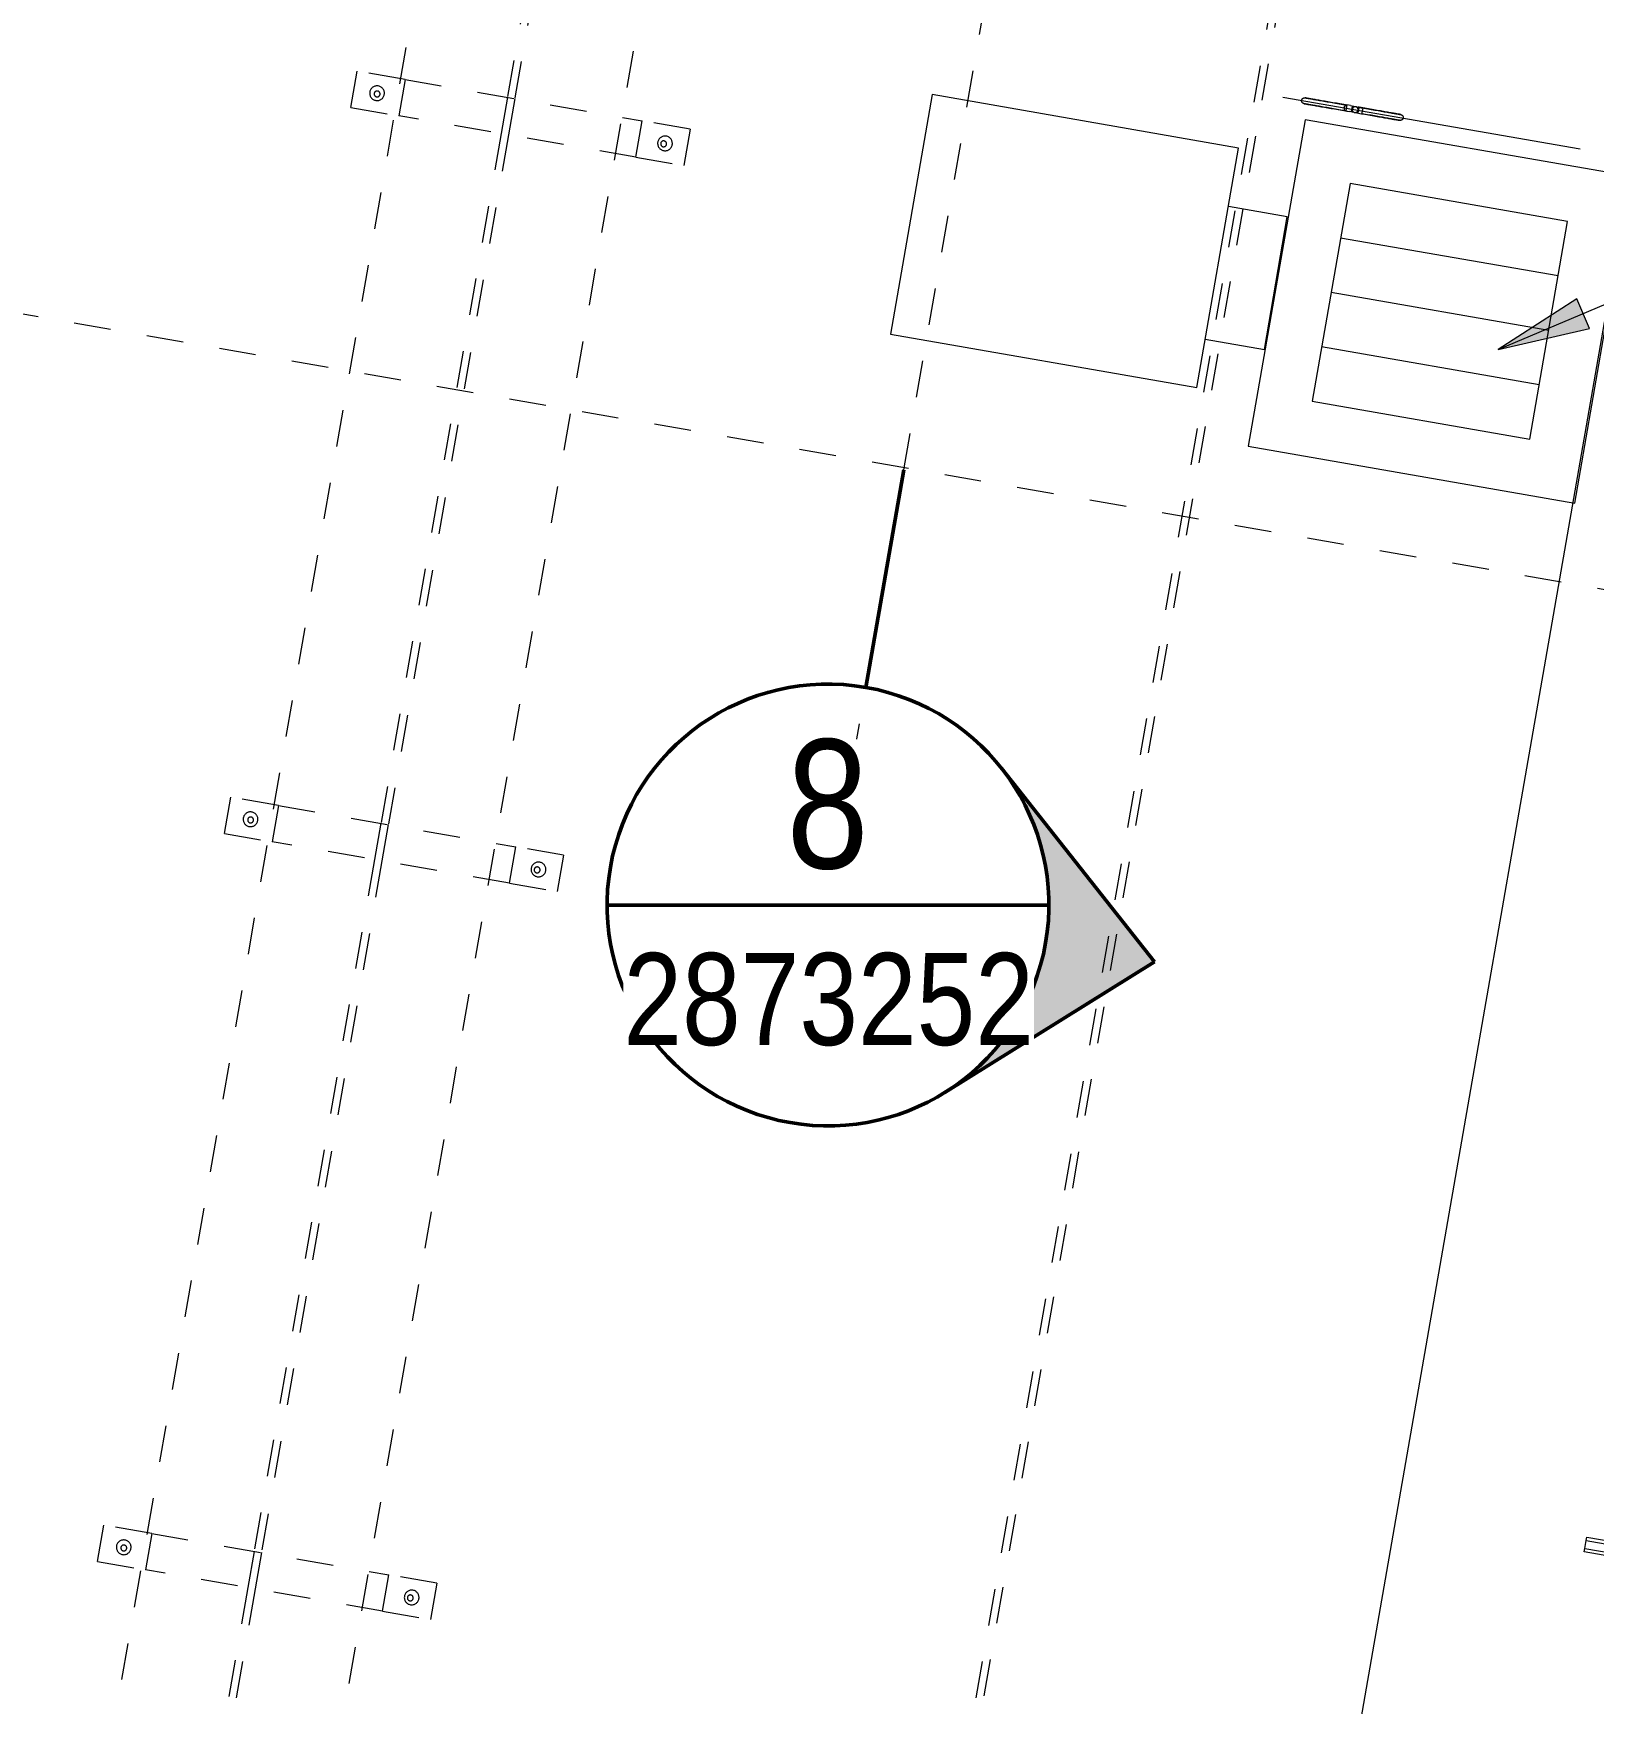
# Model space of a CAD drawing. Header units: metres. Extents: x 2 to 65, y 3 to 557.
# Drawn here: x 43.69 to 47.928, y 516.102 to 520.639 of the extents above; entities that cross this region are included whole.
import ezdxf

# ---------------------------------------------------------------- set-up
doc = ezdxf.new("R2010")
doc.units = ezdxf.units.M
doc.linetypes.add('Dot_Section Line', pattern=[0.02, 0, -0.02])
doc.linetypes.add('JacobsDash', pattern=[0.0045, 0.003, -0.0015])
doc.layers.get('Defpoints').update_dxf_attribs({"color": 41})
for name, color, linetype, lineweight in [('A-ANNO-DIMS', 7, 'Continuous', 9), ('A-DETL', 7, 'Continuous', 13), ('A-GENM', 7, 'Continuous', 35), ('G-ANNO-TEXT', 7, 'Continuous', 9), ('S-BEAM', 7, 'Continuous', 50), ('S-BEAM-HDLN', 7, 'JacobsDash', 18)]:
    doc.layers.add(name, color=color, linetype=linetype, lineweight=lineweight)
doc.layers.add('G-ANNO-SYMB', color=7, linetype='Continuous', lineweight=35, true_color=0x0080ff)
doc.styles.add('Arial Narrow_4', font='ARIALN.TTF', dxfattribs={"height": 0.35})
doc.styles.add('Arial Narrow_5', font='ARIALN.TTF', dxfattribs={"height": 0.25})
doc.dimstyles.new('Dimension_Standard_O__mm__2', dxfattribs={"dimscale": 0.3048, "dimtxt": 0.255858, "dimasz": 0.82021, "dimexe": 0.787402, "dimexo": 0.492126, "dimgap": 0.492126, "dimtad": 1, "dimdec": 0, "dimlfac": 1000, "dimzin": 0, "dimdsep": 46, "dimtxsty": 'Arial Narrow_5', "dimsah": 1, "dimcen": 0.09, "dimaunit": 1, "dimadec": 4, "dimazin": 0, "dimtfac": 1, "dimtdec": 4, "dimtix": 1, "dimtmove": 2, "dimatfit": 3, "dimfxl": 1, "dimtvp": 1, "dimtfill": 1, "dimtolj": 1, "dimtzin": 0, "dimlwd": 18, "dimlwe": 18, "dimarcsym": 2})

# ---------------------------------------------------------------- blocks, each defined once
blk = doc.blocks.new('T2DPAA-T2D-C3S-SD-M2D-100010_250_dwg-40816791-DRG-2873251 - SERVICE SUPPORT GENERAL ARRANGEMENT PLAN')
at = {"color": 252, "lineweight": 18, "true_color": 0x888888}
for p, q in [((53.3806, -623.4214), (53.3283, -622.8237)), ((53.53, -623.4084), (53.4777, -622.8107)), ((53.6794, -623.3953), (53.6271, -622.7976))]:
    blk.add_line(p, q, dxfattribs=at)
at = {"color": 252, "lineweight": 18, "true_color": 0x888888, "flags": 128}
blk.add_lwpolyline([(53.2671, -622.513), (53.2819, -622.6757), (53.646, -622.6427), (53.6313, -622.4811)], dxfattribs=at)
for points in [[(53.9913, -623.5186), (53.9129, -622.622), (53.0163, -622.7004), (53.0948, -623.597)], [(53.8288, -623.3822), (53.7765, -622.7845), (53.1788, -622.8368), (53.2311, -623.4345)]]:
    blk.add_lwpolyline(points, close=True, dxfattribs=at)
blk = doc.blocks.new('T2DPAA-T2D-PWC-SD-M2D-100001_ProposedDrainage_rvt-1-DRG-2873251 - SERVICE SUPPORT GENERAL ARRANGEMENT PLAN')
at = {"color": 252, "lineweight": 18, "true_color": 0x888888, "rotation": 75.11694444444437}
blk.add_blockref('T2DPAA-T2D-C3S-SD-M2D-100010_250_dwg-40816791-DRG-2873251 - SERVICE SUPPORT GENERAL ARRANGEMENT PLAN', (-1731.0833, 628.2185), dxfattribs=at)
blk = doc.blocks.new('11_GEN_BR08_Type 3 Conduits_Support - 11_Type 2_6x100 Conduits-8968841-DRG-2873251 - SERVICE SUPPORT GENERAL ARRANGEMENT PLAN')
at = {"layer": 'A-GENM', "lineweight": 9}
for p, q in [((-0.485, 0.011), (-0.485, 0.0205)), ((-0.485, 0.0205), (0.485, 0.0205)), ((-0.485, -0.011), (-0.485, 0.011)), ((0.485, 0.011), (-0.485, 0.011)), ((0.485, 0.0205), (0.485, 0.011)), ((0.485, 0.011), (0.485, -0.011)), ((-0.485, -0.0205), (-0.485, -0.011)), ((0.485, -0.011), (-0.485, -0.011)), ((0.485, -0.0205), (-0.485, -0.0205)), ((0.485, -0.011), (0.485, -0.0205))]:
    blk.add_line(p, q, dxfattribs=at)
for centre, start, end in [((-0.265, 0), 90, 270), ((-0.265, 0), 270, 90), ((0.265, 0), 90, 270), ((0.265, 0), 270, 90)]:
    blk.add_arc(centre, 0.008, start, end, dxfattribs=at)
blk = doc.blocks.new('11_GEN_BR08_Hanger for drainage_Support - 11_GEN_drainage support-9311169-DRG-2873251 - SERVICE SUPPORT GENERAL ARRANGEMENT PLAN')
at = {"layer": 'A-GENM', "lineweight": 9}
for p, q in [((-0.0243, 0.0079), (-0.0243, -0.0083)), ((-0.0147, 0.0079), (-0.0243, 0.0079)), ((-0.0147, 0.0079), (-0.0009, 0.0079)), ((-0.0086, -0.0074), (-0.0086, 0.0069)), ((-0.0086, 0.0069), (-0.004, 0.0069)), ((0.0009, 0.0079), (0.0194, 0.0079)), ((0.004, 0.0069), (0.0087, 0.0069)), ((0.0087, 0.0069), (0.0087, -0.0074)), ((0.0194, 0.0079), (0.0194, -0.0083)), ((-0.0243, -0.0083), (-0.0147, -0.0083)), ((0.0194, -0.0083), (-0.0147, -0.0083)), ((-0.003, -0.0074), (-0.0086, -0.0074)), ((-0.0025, -0.0074), (-0.0027, -0.0074)), ((0.0027, -0.0074), (0.0025, -0.0074)), ((0.0087, -0.0074), (0.003, -0.0074))]:
    blk.add_line(p, q, dxfattribs=at)
at = {"layer": 'A-GENM', "lineweight": 9, "flags": 128}
for points in [[(-0.1472, -0.0048), (-0.1472, -0.0044), (-0.1472, -0.0041), (-0.1472, -0.0038), (-0.1471, -0.0035), (-0.1471, -0.0032), (-0.147, -0.0028), (-0.1469, -0.0025), (-0.1469, -0.0022), (-0.1468, -0.0019), (-0.1467, -0.0016), (-0.1465, -0.0013), (-0.1464, -0.001), (-0.1463, -0.0007), (-0.1461, -0.0005), (-0.1459, -0.0002), (-0.1458, 0.0001), (-0.1456, 0.0003), (-0.1454, 0.0006), (-0.1452, 0.0008), (-0.1449, 0.0011), (-0.1447, 0.0013), (-0.1445, 0.0015), (-0.1442, 0.0017), (-0.144, 0.0019), (-0.1437, 0.0021), (-0.1435, 0.0023), (-0.1432, 0.0024), (-0.1429, 0.0026), (-0.1426, 0.0027), (-0.1423, 0.0029), (-0.142, 0.003), (-0.1417, 0.0031), (-0.1414, 0.0032), (-0.1411, 0.0033), (-0.1408, 0.0033), (-0.1405, 0.0034), (-0.1402, 0.0034), (-0.1399, 0.0035), (-0.1395, 0.0035), (-0.1394, 0.0035)], [(-0.1394, 0.0035), (-0.1393, 0.0035), (-0.139, 0.0035), (-0.1385, 0.0035), (-0.1378, 0.0036), (-0.1368, 0.0036), (-0.1357, 0.0036), (-0.1343, 0.0037), (-0.1328, 0.0037), (-0.131, 0.0038), (-0.129, 0.0038), (-0.1269, 0.0039), (-0.1246, 0.004), (-0.122, 0.0041), (-0.1193, 0.0041), (-0.1164, 0.0042), (-0.1134, 0.0043), (-0.1101, 0.0044), (-0.1067, 0.0046), (-0.1032, 0.0047), (-0.0995, 0.0048), (-0.0956, 0.0049), (-0.0916, 0.005), (-0.0875, 0.0052), (-0.0832, 0.0053), (-0.0789, 0.0055), (-0.0744, 0.0056), (-0.0698, 0.0057), (-0.0651, 0.0059), (-0.0603, 0.0061), (-0.0554, 0.0062), (-0.0504, 0.0064), (-0.0454, 0.0065), (-0.0403, 0.0067), (-0.0352, 0.0069), (-0.03, 0.007), (-0.0248, 0.0072)], [(-0.024, 0.0072), (-0.0279, 0.0071), (-0.033, 0.0069), (-0.0382, 0.0068), (-0.0433, 0.0066), (-0.0483, 0.0064), (-0.0533, 0.0063), (-0.0582, 0.0061), (-0.0631, 0.006), (-0.0678, 0.0058), (-0.0724, 0.0057), (-0.077, 0.0055), (-0.0814, 0.0054), (-0.0857, 0.0052), (-0.0899, 0.0051), (-0.094, 0.005), (-0.0979, 0.0048), (-0.1016, 0.0047), (-0.1053, 0.0046), (-0.1087, 0.0045), (-0.112, 0.0044), (-0.1152, 0.0043), (-0.1181, 0.0042), (-0.1209, 0.0041), (-0.1235, 0.004), (-0.1259, 0.0039), (-0.1282, 0.0039), (-0.1302, 0.0038), (-0.132, 0.0037), (-0.1337, 0.0037), (-0.1351, 0.0036), (-0.1364, 0.0036), (-0.1374, 0.0036), (-0.1382, 0.0035), (-0.1388, 0.0035), (-0.1392, 0.0035), (-0.1394, 0.0035), (-0.1394, 0.0035)], [(0.1242, 0.012), (0.1241, 0.012), (0.1238, 0.012), (0.1232, 0.012), (0.1225, 0.012), (0.1216, 0.0119), (0.1204, 0.0119), (0.119, 0.0118), (0.1175, 0.0118), (0.1157, 0.0117), (0.1138, 0.0117), (0.1116, 0.0116), (0.1093, 0.0115), (0.1068, 0.0115), (0.104, 0.0114), (0.1012, 0.0113), (0.0981, 0.0112), (0.0949, 0.0111), (0.0915, 0.011), (0.0879, 0.0108), (0.0842, 0.0107), (0.0803, 0.0106), (0.0763, 0.0105), (0.0722, 0.0103), (0.068, 0.0102), (0.0636, 0.0101), (0.0591, 0.0099), (0.0545, 0.0098), (0.0498, 0.0096), (0.045, 0.0095), (0.0401, 0.0093), (0.0352, 0.0091), (0.0302, 0.009), (0.0251, 0.0088), (0.0199, 0.0086), (0.0148, 0.0085), (0.0096, 0.0083), (0.0077, 0.0083)], [(0.0077, 0.0083), (0.0126, 0.0084), (0.0178, 0.0086), (0.0229, 0.0087), (0.028, 0.0089), (0.0331, 0.0091), (0.0381, 0.0092), (0.043, 0.0094), (0.0478, 0.0095), (0.0525, 0.0097), (0.0572, 0.0099), (0.0617, 0.01), (0.0661, 0.0101), (0.0704, 0.0103), (0.0746, 0.0104), (0.0787, 0.0105), (0.0826, 0.0107), (0.0864, 0.0108), (0.09, 0.0109), (0.0935, 0.011), (0.0968, 0.0111), (0.0999, 0.0112), (0.1029, 0.0113), (0.1056, 0.0114), (0.1082, 0.0115), (0.1107, 0.0116), (0.1129, 0.0117), (0.1149, 0.0117), (0.1168, 0.0118), (0.1184, 0.0118), (0.1199, 0.0119), (0.1211, 0.0119), (0.1221, 0.0119), (0.1229, 0.012), (0.1236, 0.012), (0.124, 0.012), (0.1242, 0.012), (0.1242, 0.012)], [(0.1242, 0.012), (0.1245, 0.012), (0.1248, 0.012), (0.1251, 0.012), (0.1255, 0.012), (0.1258, 0.0119), (0.1261, 0.0118), (0.1264, 0.0118), (0.1267, 0.0117), (0.127, 0.0116), (0.1273, 0.0115), (0.1276, 0.0114), (0.1279, 0.0112), (0.1282, 0.0111), (0.1285, 0.0109), (0.1287, 0.0108), (0.129, 0.0106), (0.1293, 0.0104), (0.1295, 0.0102), (0.1298, 0.01), (0.13, 0.0098), (0.1302, 0.0095), (0.1304, 0.0093), (0.1306, 0.0091), (0.1308, 0.0088), (0.131, 0.0086), (0.1312, 0.0083), (0.1314, 0.008), (0.1315, 0.0077), (0.1317, 0.0074), (0.1318, 0.0072), (0.1319, 0.0069), (0.132, 0.0066), (0.1321, 0.0063), (0.1322, 0.0059), (0.1323, 0.0056), (0.1323, 0.0053), (0.1324, 0.005), (0.1324, 0.0047), (0.1324, 0.0044), (0.1324, 0.0043)], [(0.1324, 0.0043), (0.1324, 0.004), (0.1324, 0.0036), (0.1324, 0.0033), (0.1324, 0.003), (0.1323, 0.0027), (0.1323, 0.0024), (0.1322, 0.0021), (0.1321, 0.0017), (0.132, 0.0014), (0.1319, 0.0011), (0.1318, 0.0008), (0.1316, 0.0006), (0.1315, 0.0003), (0.1313, 0), (0.1312, -0.0003), (0.131, -0.0005), (0.1308, -0.0008), (0.1306, -0.0011), (0.1304, -0.0013), (0.1302, -0.0015), (0.13, -0.0018), (0.1297, -0.002), (0.1295, -0.0022), (0.1292, -0.0024), (0.129, -0.0026), (0.1287, -0.0027), (0.1284, -0.0029), (0.1282, -0.0031), (0.1279, -0.0032), (0.1276, -0.0033), (0.1273, -0.0035), (0.127, -0.0036), (0.1267, -0.0037), (0.1264, -0.0037), (0.126, -0.0038), (0.1257, -0.0039), (0.1254, -0.0039), (0.1251, -0.004), (0.1248, -0.004), (0.1247, -0.004)], [(-0.1389, -0.0125), (-0.1393, -0.0125), (-0.1396, -0.0125), (-0.1399, -0.0125), (-0.1402, -0.0124), (-0.1405, -0.0124), (-0.1408, -0.0123), (-0.1412, -0.0123), (-0.1415, -0.0122), (-0.1418, -0.0121), (-0.1421, -0.012), (-0.1424, -0.0118), (-0.1427, -0.0117), (-0.1429, -0.0116), (-0.1432, -0.0114), (-0.1435, -0.0112), (-0.1438, -0.0111), (-0.144, -0.0109), (-0.1443, -0.0107), (-0.1445, -0.0105), (-0.1447, -0.0103), (-0.145, -0.01), (-0.1452, -0.0098), (-0.1454, -0.0095), (-0.1456, -0.0093), (-0.1458, -0.009), (-0.146, -0.0088), (-0.1461, -0.0085), (-0.1463, -0.0082), (-0.1464, -0.0079), (-0.1466, -0.0076), (-0.1467, -0.0073), (-0.1468, -0.007), (-0.1469, -0.0067), (-0.147, -0.0064), (-0.147, -0.0061), (-0.1471, -0.0058), (-0.1471, -0.0055), (-0.1472, -0.0052), (-0.1472, -0.0048), (-0.1472, -0.0048)], [(-0.1389, -0.0125), (-0.1388, -0.0125), (-0.1385, -0.0125), (-0.138, -0.0125), (-0.1372, -0.0124), (-0.1363, -0.0124), (-0.1352, -0.0124), (-0.1338, -0.0123), (-0.1322, -0.0123), (-0.1305, -0.0122), (-0.1285, -0.0122), (-0.1264, -0.0121), (-0.124, -0.012), (-0.1215, -0.0119), (-0.1188, -0.0118), (-0.1159, -0.0117), (-0.1128, -0.0116), (-0.1096, -0.0115), (-0.1062, -0.0114), (-0.1027, -0.0113), (-0.099, -0.0112), (-0.0951, -0.0111), (-0.0911, -0.0109), (-0.087, -0.0108), (-0.0827, -0.0107), (-0.0783, -0.0105), (-0.0738, -0.0104), (-0.0692, -0.0102), (-0.0645, -0.0101), (-0.0598, -0.0099), (-0.0549, -0.0098), (-0.0499, -0.0096), (-0.0449, -0.0095), (-0.0398, -0.0093), (-0.0347, -0.0091), (-0.0295, -0.009), (-0.0243, -0.0088), (-0.0225, -0.0087)], [(-0.0225, -0.0087), (-0.0273, -0.0089), (-0.0325, -0.0091), (-0.0377, -0.0092), (-0.0428, -0.0094), (-0.0478, -0.0095), (-0.0528, -0.0097), (-0.0577, -0.0099), (-0.0625, -0.01), (-0.0673, -0.0102), (-0.0719, -0.0103), (-0.0765, -0.0105), (-0.0809, -0.0106), (-0.0852, -0.0108), (-0.0894, -0.0109), (-0.0934, -0.011), (-0.0974, -0.0111), (-0.1011, -0.0113), (-0.1047, -0.0114), (-0.1082, -0.0115), (-0.1115, -0.0116), (-0.1146, -0.0117), (-0.1176, -0.0118), (-0.1204, -0.0119), (-0.123, -0.012), (-0.1254, -0.0121), (-0.1276, -0.0121), (-0.1297, -0.0122), (-0.1315, -0.0123), (-0.1332, -0.0123), (-0.1346, -0.0124), (-0.1358, -0.0124), (-0.1369, -0.0124), (-0.1377, -0.0125), (-0.1383, -0.0125), (-0.1387, -0.0125), (-0.1389, -0.0125), (-0.1389, -0.0125)], [(0.0194, -0.0074), (0.0234, -0.0072), (0.0285, -0.0071), (0.0336, -0.0069), (0.0386, -0.0068), (0.0435, -0.0066), (0.0483, -0.0064), (0.053, -0.0063), (0.0577, -0.0061), (0.0622, -0.006), (0.0667, -0.0059), (0.071, -0.0057), (0.0751, -0.0056), (0.0792, -0.0054), (0.0831, -0.0053), (0.0869, -0.0052), (0.0905, -0.0051), (0.094, -0.005), (0.0973, -0.0049), (0.1004, -0.0048), (0.1034, -0.0047), (0.1062, -0.0046), (0.1088, -0.0045), (0.1112, -0.0044), (0.1134, -0.0043), (0.1154, -0.0043), (0.1173, -0.0042), (0.1189, -0.0042), (0.1204, -0.0041), (0.1216, -0.0041), (0.1226, -0.004), (0.1235, -0.004), (0.1241, -0.004), (0.1245, -0.004), (0.1247, -0.004), (0.1247, -0.004)], [(0.1247, -0.004), (0.1246, -0.004), (0.1243, -0.004), (0.1237, -0.004), (0.123, -0.004), (0.1221, -0.0041), (0.1209, -0.0041), (0.1196, -0.0041), (0.118, -0.0042), (0.1162, -0.0042), (0.1143, -0.0043), (0.1121, -0.0044), (0.1098, -0.0045), (0.1073, -0.0045), (0.1046, -0.0046), (0.1017, -0.0047), (0.0986, -0.0048), (0.0954, -0.0049), (0.092, -0.005), (0.0884, -0.0051), (0.0847, -0.0053), (0.0809, -0.0054), (0.0769, -0.0055), (0.0727, -0.0057), (0.0685, -0.0058), (0.0641, -0.0059), (0.0596, -0.0061), (0.055, -0.0062), (0.0503, -0.0064), (0.0455, -0.0065), (0.0406, -0.0067), (0.0357, -0.0069), (0.0307, -0.007), (0.0256, -0.0072), (0.0205, -0.0073)]]:
    blk.add_lwpolyline(points, dxfattribs=at)
at = {"layer": 'A-GENM', "lineweight": 9}
for centre, start, end in [((-0.0224, -0.0007), 106.8501, 181.8501), ((-0.0224, -0.0007), 141.9806, 143.1352), ((0, 0), 90, 270), ((0, 0), 270, 90), ((0.0076, 0.0002), 76.8501, 103.2861), ((-0.0224, -0.0007), 181.8501, 286.8501), ((-0.0224, -0.0007), 203.0152, 205.765), ((-0.0224, -0.0007), 215.6793, 216.1847), ((0.0076, 0.0002), 241.8501, 252.7952)]:
    blk.add_arc(centre, 0.008, start, end, dxfattribs=at)
for points, knots in [([(-0.0304, -0.0003), (-0.0303, 0.0001), (-0.0303, 0.0006), (-0.0301, 0.0012), (-0.03, 0.0016), (-0.03, 0.0016)], [-0.97582168, -0.97582168, -0.97582168, -0.97582168, -0.94444444, -0.91666667, -0.9103535, -0.9103535, -0.9103535, -0.9103535]), ([(-0.0273, 0.0056), (-0.0271, 0.0057), (-0.0268, 0.0059), (-0.0266, 0.0061), (-0.0265, 0.0061)], [-0.72222222, -0.72222222, -0.72222222, -0.72222222, -0.69444444, -0.68448556, -0.68448556, -0.68448556, -0.68448556]), ([(-0.0285, -0.0058), (-0.0286, -0.0057), (-0.0288, -0.0055), (-0.0289, -0.0053), (-0.029, -0.0053)], [-0.18728717, -0.18728717, -0.18728717, -0.18728717, -0.16666667, -0.16024192, -0.16024192, -0.16024192, -0.16024192]), ([(-0.0261, -0.0078), (-0.0261, -0.0078), (-0.0264, -0.0076), (-0.0266, -0.0075), (-0.0268, -0.0074)], [-0.31551816, -0.31551816, -0.31551816, -0.31551816, -0.30555556, -0.27777778, -0.27777778, -0.27777778, -0.27777778]), ([(-0.0243, -0.0085), (-0.0244, -0.0085), (-0.0245, -0.0084), (-0.0246, -0.0084), (-0.0246, -0.0084)], [-0.39530861, -0.39530861, -0.39530861, -0.39530861, -0.38888889, -0.38232105, -0.38232105, -0.38232105, -0.38232105])]:
    blk.add_open_spline(points, degree=3, knots=knots, dxfattribs=at)
for points in [[(-0.0251, 0.0068), (-0.0251, 0.0068), (-0.025, 0.0068), (-0.025, 0.0068)], [(0.0061, 0.0081), (0.0062, 0.0081), (0.0063, 0.0081), (0.0064, 0.0081)], [(-0.0208, -0.0086), (-0.0209, -0.0086), (-0.021, -0.0086), (-0.0211, -0.0086)]]:
    blk.add_open_spline(points, degree=3, dxfattribs=at)
blk = doc.blocks.new('11_GEN_559od Pipe_Support - 11_GEN_610 drain pipe COMMS-9350945-DRG-2873251 - SERVICE SUPPORT GENERAL ARRANGEMENT PLAN')
at = {"layer": 'A-GENM', "linetype": 'JacobsDash', "lineweight": 9}
for p, q in [((-0.459, -0.0518), (-0.459, 0.0482)), ((-0.3271, 0.0482), (-0.459, 0.0482)), ((-0.3271, 0.0482), (0.3271, 0.0482)), ((-0.3271, 0.0482), (-0.3271, -0.0518)), ((0.3271, -0.0518), (0.3271, 0.0482)), ((0.459, 0.0482), (0.3271, 0.0482)), ((0.459, 0.0482), (0.459, -0.0518)), ((-0.459, -0.0518), (-0.3271, -0.0518)), ((0.3271, -0.0518), (-0.3271, -0.0518)), ((0.3271, -0.0518), (0.459, -0.0518))]:
    blk.add_line(p, q, dxfattribs=at)
for centre, radius, start, end in [((-0.3985, -0.0018), 0.02, 90, 270), ((-0.395, 0), 0.008, 90, 270), ((-0.3985, -0.0018), 0.02, 270, 90), ((-0.395, 0), 0.008, 270, 90), ((0.3955, -0.0018), 0.02, 90, 270), ((0.395, 0), 0.008, 90, 270), ((0.395, 0), 0.008, 270, 90), ((0.3955, -0.0018), 0.02, 270, 90)]:
    blk.add_arc(centre, radius, start, end, dxfattribs=at)
blk = doc.blocks.new('06_SFR_GCT_Girder_SuperT_BR08Edge_CS - Super T - 1815-6270606-DRG-2873251 - SERVICE SUPPORT GENERAL ARRANGEMENT PLAN')
at = {"layer": 'S-BEAM', "color": 252, "linetype": 'JacobsDash', "lineweight": 9, "true_color": 0x888888}
for p, q in [((-1111.4358, 544.5887), (-1117.608, 509.1604)), ((-1117.3221, 522.3353), (-1117.6486, 520.4617)), ((-1117.6657, 520.3632), (-1117.9921, 518.4896)), ((-1118.0093, 518.3911), (-1118.3366, 516.5122)), ((-1118.3538, 516.4136), (-1118.6793, 514.5454))]:
    blk.add_line(p, q, dxfattribs=at)
at = {"layer": 'S-BEAM-HDLN', "color": 252, "lineweight": 9, "true_color": 0x888888}
for p, q in [((-1117.6486, 520.4617), (-1117.6657, 520.3633)), ((-1117.9921, 518.4896), (-1118.0093, 518.3912)), ((-1118.3366, 516.5121), (-1118.3538, 516.4137))]:
    blk.add_line(p, q, dxfattribs=at)
blk = doc.blocks.new('06_SFR_GCT_Girder_SuperT_BR08Edge_CS - Super T - 1815-6270390-DRG-2873251 - SERVICE SUPPORT GENERAL ARRANGEMENT PLAN')
at = {"layer": 'S-BEAM', "color": 252, "linetype": 'JacobsDash', "lineweight": 9, "true_color": 0x888888}
for p, q in [((-1117.3422, 522.3388), (-1117.6687, 520.4652)), ((-1117.6858, 520.3667), (-1118.0122, 518.4931)), ((-1118.0294, 518.3946), (-1118.3567, 516.5157)), ((-1118.3739, 516.4172), (-1118.6994, 514.5489))]:
    blk.add_line(p, q, dxfattribs=at)
at = {"layer": 'S-BEAM-HDLN', "color": 252, "lineweight": 9, "true_color": 0x888888}
for p, q in [((-1117.6687, 520.4652), (-1117.6858, 520.3668)), ((-1118.0122, 518.4931), (-1118.0294, 518.3947)), ((-1118.3567, 516.5156), (-1118.3739, 516.4172))]:
    blk.add_line(p, q, dxfattribs=at)
blk = doc.blocks.new('06_SFR_GCT_Girder_SuperT_BR08Edge_CS - Super T - 1815-6539906-DRG-2873251 - SERVICE SUPPORT GENERAL ARRANGEMENT PLAN')
at = {"layer": 'S-BEAM', "color": 252, "linetype": 'JacobsDash', "lineweight": 9, "true_color": 0x888888}
blk.add_line((-1111.4141, 544.5942), (-1117.5863, 509.1659), dxfattribs=at)
blk = doc.blocks.new('DIMBLOCK17-DRG-2873251 - SERVICE SUPPORT GENERAL ARRANGEMENT PLAN')
at = {"layer": 'A-ANNO-DIMS', "color": 0, "lineweight": 18, "transparency": 16777216}
for p, q in [((52.4175, 543.3015), (51.8174, 543.4061)), ((52.0109, 543.1186), (49.0848, 526.3229)), ((46.4081, 510.9588), (48.6603, 523.8862)), ((46.7289, 510.6492), (46.1288, 510.7537))]:
    blk.add_line(p, q, dxfattribs=at)
at = {"layer": 'A-ANNO-DIMS', "color": 0, "transparency": 16777216}
for points in [[(51.9699, 543.1258), (52.052, 543.1115), (52.0538, 543.3649)], [(46.3671, 510.966), (46.4492, 510.9517), (46.3652, 510.7125)]]:
    blk.add_solid(points, dxfattribs=at)
at = {"layer": 'Defpoints', "color": 0, "transparency": 16777216}
for p in [(52.5652, 543.2758), (46.3652, 510.7125), (46.8766, 510.6234)]:
    blk.add_point(p, dxfattribs=at)
at = {"layer": 'A-ANNO-DIMS', "color": 0, "lineweight": 18, "transparency": 16777216, "insert": (48.1802, 523.887), "char_height": 0.25, "width": 2.636553, "attachment_point": 1, "rotation": 80.1173, "line_spacing_factor": 0.974696, "style": 'Arial Narrow_5', "bg_fill": 3, "box_fill_scale": 1.1, "bg_fill_color": 256, "bg_fill_true_color": 13158600, "bg_fill_transparency": 0}
blk.add_mtext('\\A1;2000 MAX CTRS', dxfattribs=at)
blk = doc.blocks.new('Drafting View - SectionHead-4898858-DRG-2873251 - SERVICE SUPPORT GENERAL ARRANGEMENT PLAN')
at = {"layer": 'G-ANNO-SYMB', "lineweight": 9}
h = blk.add_hatch(color=7, dxfattribs=at)
edge = h.paths.add_edge_path()
edge.add_line((-0.002, 0.009), (0.002472, 0.004003))
edge.add_arc((-0.002, 0), 0.006, 41.8277, 138.1723)
edge.add_line((-0.006472, 0.004003), (-0.002, 0.009))
at = {"layer": 'G-ANNO-SYMB', "color": 7, "lineweight": 50}
for p, q in [((-0.002, 0.009), (-0.006472, 0.004003)), ((0.002472, 0.004003), (-0.002, 0.009)), ((0.004, 0), (0.01, 0))]:
    blk.add_line(p, q, dxfattribs=at)
for start, end in [(360, 180), (180, 360)]:
    blk.add_arc((-0.002, 0), 0.006, start, end, dxfattribs=at)

msp = doc.modelspace()

# ---------------------------------------------------------------- hatches: boundary and pattern name
at = {"layer": 'G-ANNO-TEXT'}
msp.add_hatch(color=256, dxfattribs=at).paths.add_polyline_path([(47.6696, 519.7802), (47.917, 519.8369), (47.8827, 519.9181)])

# ---------------------------------------------------------------- linework, layer by layer
at = {"layer": 'A-DETL', "color": 164, "linetype": 'JacobsDash', "lineweight": 9, "true_color": 0x002699}
for p, q in [((49.2678, 546.8057), (42.0365, 505.2986)), ((49.8851, 546.7954), (42.6557, 505.2986))]:
    msp.add_line(p, q, dxfattribs=at)
at = {"layer": 'A-DETL', "color": 7, "lineweight": 9, "true_color": 0xffffff}
for p, q in [((46.1315, 520.4723), (46.0182, 519.8221)), ((46.9641, 520.3272), (46.1315, 520.4723)), ((47.0845, 520.4654), (47.8923, 520.3247)), ((46.8508, 519.677), (46.9641, 520.3272)), ((46.0182, 519.8221), (46.8508, 519.677))]:
    msp.add_line(p, q, dxfattribs=at)
at = {"layer": 'G-ANNO-TEXT'}
for p, q in [((47.6696, 519.7802), (55.3816, 523.0386)), ((47.8827, 519.9181), (47.6696, 519.7802)), ((47.917, 519.8369), (47.8827, 519.9181)), ((47.6696, 519.7802), (47.917, 519.8369))]:
    msp.add_line(p, q, dxfattribs=at)

# ---------------------------------------------------------------- block references
at = {"color": 252, "lineweight": 5, "true_color": 0x888888}
msp.add_blockref('T2DPAA-T2D-PWC-SD-M2D-100001_ProposedDrainage_rvt-1-DRG-2873251 - SERVICE SUPPORT GENERAL ARRANGEMENT PLAN', (1162.6465, 0), dxfattribs=at)
at = {"layer": 'A-GENM', "linetype": 'JacobsDash', "lineweight": 9, "rotation": 170.1172754219587}
for p in [(45.0131, 520.4065), (44.6695, 518.4344), (44.325, 516.4569)]:
    msp.add_blockref('11_GEN_559od Pipe_Support - 11_GEN_610 drain pipe COMMS-9350945-DRG-2873251 - SERVICE SUPPORT GENERAL ARRANGEMENT PLAN', p, dxfattribs=at)
at = {"layer": 'A-GENM', "lineweight": 9}
for name, p, rotation in [('11_GEN_BR08_Hanger for drainage_Support - 11_GEN_drainage support-9311169-DRG-2873251 - SERVICE SUPPORT GENERAL ARRANGEMENT PLAN', (47.2806, 520.4318), 348.2671322141487), ('11_GEN_BR08_Type 3 Conduits_Support - 11_Type 2_6x100 Conduits-8968841-DRG-2873251 - SERVICE SUPPORT GENERAL ARRANGEMENT PLAN', (48.3842, 516.4511), 170.1172754219587)]:
    msp.add_blockref(name, p, dxfattribs=dict(at, rotation=rotation))
at = {"layer": 'S-BEAM-HDLN', "color": 252, "lineweight": 9, "true_color": 0x888888}
for name in ['06_SFR_GCT_Girder_SuperT_BR08Edge_CS - Super T - 1815-6270390-DRG-2873251 - SERVICE SUPPORT GENERAL ARRANGEMENT PLAN', '06_SFR_GCT_Girder_SuperT_BR08Edge_CS - Super T - 1815-6270606-DRG-2873251 - SERVICE SUPPORT GENERAL ARRANGEMENT PLAN', '06_SFR_GCT_Girder_SuperT_BR08Edge_CS - Super T - 1815-6539906-DRG-2873251 - SERVICE SUPPORT GENERAL ARRANGEMENT PLAN']:
    msp.add_blockref(name, (1162.6465, 0), dxfattribs=at)

# ---------------------------------------------------------------- next in the draw order: dimensions: what is measured, and where the dimension line sits
at = {"layer": 'A-ANNO-DIMS', "lineweight": 18}
dim = msp.add_linear_dim(base=(46.3652, 510.7125), p1=(52.5652, 543.2758), p2=(46.8766, 510.6234), angle=80.1173, text='2000 MAX CTRS', dimstyle='Dimension_Standard_O__mm__2', override={"dimpost": '<>', "dimfxl": 33.144202}, dxfattribs=at)
dim.commit()
dim.dimension.update_dxf_attribs({"geometry": 'DIMBLOCK17-DRG-2873251 - SERVICE SUPPORT GENERAL ARRANGEMENT PLAN', "text_midpoint": (48.5707, 525.1571), "dimtype": 160, "text_rotation": 80.1173})

# ---------------------------------------------------------------- next in the draw order: linework, layer by layer
at = {"layer": 'G-ANNO-SYMB', "color": 7, "linetype": 'Dot_Section Line', "lineweight": 9, "true_color": 0xffffff}
for p, q in [((45.8831, 518.4682), (46.4899, 521.9512)), ((49.4168, 518.8732), (42.3764, 520.0997))]:
    msp.add_line(p, q, dxfattribs=at)
at = {"layer": 'G-ANNO-SYMB', "color": 7, "lineweight": 50}
msp.add_line((45.2488, 518.2712), (46.4488, 518.2712), dxfattribs=at)

# ---------------------------------------------------------------- next in the draw order: block references
at = {"layer": 'G-ANNO-SYMB', "color": 7, "lineweight": 50, "extrusion": (0, 0, -1), "xscale": 99.99999999999996, "yscale": 99.99999999999996, "zscale": 99.99999999999996, "rotation": 99.88272457651043}
msp.add_blockref('Drafting View - SectionHead-4898858-DRG-2873251 - SERVICE SUPPORT GENERAL ARRANGEMENT PLAN', (-45.8831, 518.4682), dxfattribs=at)

# ---------------------------------------------------------------- next in the draw order: texts
at = {"layer": 'G-ANNO-SYMB', "color": 7, "lineweight": 9, "insert": (45.7362, 518.7209), "char_height": 0.35, "attachment_point": 1, "style": 'Arial Narrow_4', "bg_fill": 3, "box_fill_scale": 1, "bg_fill_color": 256, "bg_fill_transparency": 0}
msp.add_mtext('8', dxfattribs=at)
at = {"layer": 'G-ANNO-SYMB', "color": 7, "lineweight": 9, "insert": (45.2932, 518.1408), "char_height": 0.25, "attachment_point": 1, "style": 'Arial Narrow_5', "bg_fill": 3, "box_fill_scale": 1, "bg_fill_color": 256, "bg_fill_true_color": 13158600, "bg_fill_transparency": 0}
msp.add_mtext('2873252', dxfattribs=at)

doc.saveas('drawing.dxf')
